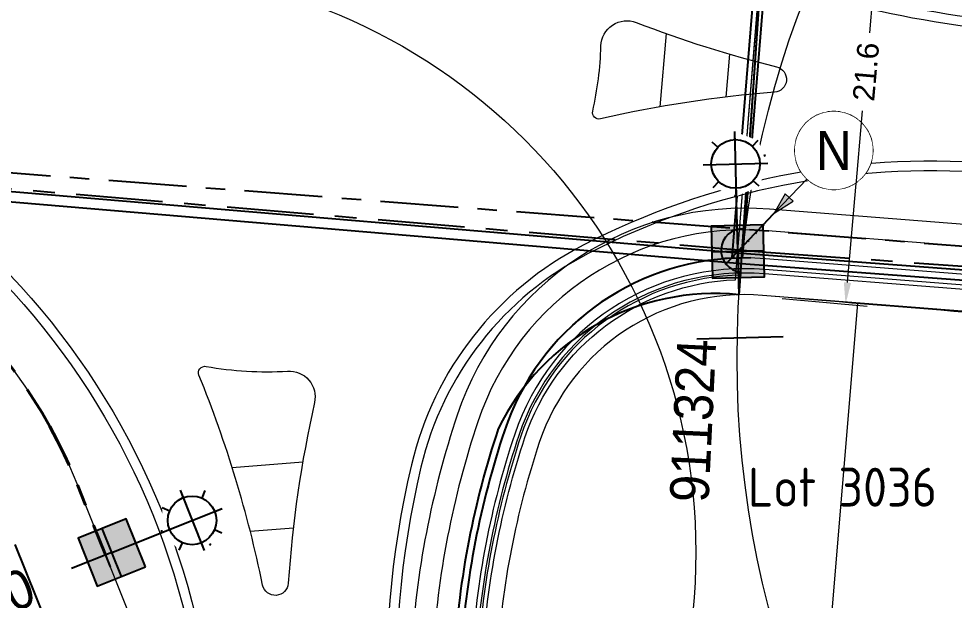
# Model space of a CAD drawing. Header units: metres. Extents: x 294745 to 296284, y 6233060 to 6235519.
# Drawn here: x 294977.23 to 295020.48, y 6234068.15 to 6234095.06 of the extents above; entities that cross this region are included whole.
import ezdxf
from ezdxf.enums import TextEntityAlignment as Align

# ---------------------------------------------------------------- set-up
doc = ezdxf.new("R2010")
doc.units = ezdxf.units.M
doc.set_wipeout_variables(frame=1)
doc.linetypes.add('Cable Exist UG', pattern=[7, 4, -1, 1, -1])
doc.linetypes.add('DOT', pattern=[6.35, 0, -6.35])
doc.layers.get('0').update_dxf_attribs({"color": 6})
doc.layers.get('Defpoints').update_dxf_attribs({"color": 250})
for name, color, linetype, lineweight, plot in [('. Const Lines _SP', 251, 'Continuous', 0, False), ('. Const Lines Circles _SP', 251, 'Continuous', 0, False), ('._Cable_LV_240mm_Proposed', 161, 'Cable x', 0, False)]:
    doc.layers.add(name, color=color, linetype=linetype, lineweight=lineweight, plot=plot)
doc.layers.add('. Const Lines SL', color=7, linetype='Continuous', lineweight=0, true_color=0x009999, plot=False, transparency=0.3)
doc.layers.add('. Const Trench (GIS)', color=7, linetype='Continuous', lineweight=0, true_color=0x990099, plot=False, transparency=0.3)
doc.layers.add('._Trenching HV', color=56, linetype='IE Trench HV', lineweight=0, plot=False, transparency=0.2)
for name, color, linetype, lineweight in [('_User Miscellaneous3', 30, 'Continuous', 13), ('_User Miscellaneous6', 2, 'Continuous', 13), ('_User_HV_Final', 1, 'Continuous', 25), ('_User_LV_Final', 5, 'Continuous', 25), ('Cadastre Lot Numbers_SP_NEW', 2, 'Continuous', 15), ('Layer1', 5, 'Continuous', 13)]:
    doc.layers.add(name, color=color, linetype=linetype, lineweight=lineweight)
for name, color, linetype in [('Duct_SP_EXT', 30, 'Continuous'), ('Equip_SP_SL_EXT', 7, 'Continuous'), ('Mains_LV_New_T84', 2, 'Cable x'), ('Trench_SP_NEW', 2, 'Continuous'), ('UG_Details_SP_MISC', 7, 'Continuous')]:
    doc.layers.add(name, color=color, linetype=linetype)
doc.layers.add('Kerb_SP_Existing', color=254, linetype='Continuous', lineweight=13, transparency=0.5)
doc.styles.add('COLUMN_LABEL', font='arial.ttf', dxfattribs={"height": 2})
doc.styles.add('LotNum', font='isocp.shx')
doc.styles.add('POLE_LABEL', font='arial.ttf', dxfattribs={"height": 2})
doc.styles.add('SL_LABEL', font='arial.ttf', dxfattribs={"height": 2})
doc.styles.get("Standard").update_dxf_attribs({"font": 'arial.ttf'})
doc.linetypes.add('Cable x', pattern='A,5,-0.05,["X",Standard,S=1.5,R=0,X=0,Y=-0.75],-1.45', length=6.5)
doc.linetypes.add('IE Trench HV', pattern='A,4,-0.4,["/",Standard,S=2,R=0,X=0.25,Y=-1],-1.6', length=6)
doc.dimstyles.new('Standard 1.8mm', dxfattribs={"dimtxt": 1.8, "dimasz": 2, "dimexe": 1, "dimexo": 2, "dimgap": 0.5, "dimtad": 0, "dimdec": 1, "dimzin": 9, "dimdsep": 46, "dimtxsty": 'Standard', "dimcen": 2.5, "dimclrd": 256, "dimclre": 256, "dimclrt": 256, "dimadec": 0, "dimazin": 0, "dimtfac": 1, "dimtdec": 1, "dimtmove": 1, "dimatfit": 3, "dimfxl": 1.25, "dimlwd": -1, "dimlwe": -1, "dimarcsym": 1})

# ---------------------------------------------------------------- blocks, each defined once
blk = doc.blocks.new('*U119')
blk.add_hatch(color=256).paths.add_polyline_path([(1.109, 1.285), (-1.285, 1.109), (-1.109, -1.285), (1.285, -1.109)])
blk.add_lwpolyline([(-1.285, 1.109), (-1.109, -1.285), (1.285, -1.109), (1.109, 1.285)], close=True)
at = {"layer": 'Defpoints', "flags": 128}
for points in [[(3.843, 2.288), (4.136, -1.701)], [(-0.088, 1.197), (0.088, -1.197)], [(0.255, 0.62), (0.343, -0.576)], [(0, 0), (1.995, 0.147)]]:
    blk.add_lwpolyline(points, dxfattribs=at)
at = {"style": 'COLUMN_LABEL', "width": 0.9, "flags": 8}
blk.add_attdef('ASSET_NUM', text='', height=1.8, rotation=360, dxfattribs=at).set_placement((4, 2), align=Align.MIDDLE_LEFT)
at = {"flags": 1}
blk.add_attdef('Z', (-2.351, -1.813), '', height=0.2, rotation=270, dxfattribs=at)
at = {"flags": 9}
for tag, p in [('NOTES', (-2, -1.813)), ('SUBURB', (-1.8, -1.813)), ('STREETNAME', (-1.6, -1.813)), ('LOCATION', (-1.4, -1.813)), ('LEGEND', (-1.2, -1.813)), ('USAGE', (-1, -1.813)), ('STATE', (-0.8, -1.813)), ('OWNED_BY', (-0.6, -1.813)), ('COLUMN_TYPE', (-0.4, -1.813))]:
    blk.add_attdef(tag, text='', height=0.2, rotation=270, dxfattribs=at).set_placement(p, align=Align.MIDDLE_LEFT)
for tag, style, p in [('STREET_CODE', 'COLUMN_LABEL', (-0.2, -1.813)), ('STRUCTURE_PLANT_NUMBER', 'POLE_LABEL', (0.031, -1.813))]:
    blk.add_attdef(tag, text='', height=0.2, rotation=270, dxfattribs=dict(at, style=style)).set_placement(p, align=Align.MIDDLE_LEFT)
blk = doc.blocks.new('*U121')
blk.add_hatch(color=256).paths.add_polyline_path([(1.2, 1.2), (-1.2, 1.2), (-1.2, -1.2), (1.2, -1.2)])
blk.add_lwpolyline([(-1.2, 1.2), (-1.2, -1.2), (1.2, -1.2), (1.2, 1.2)], close=True)
at = {"layer": 'Defpoints', "flags": 128}
for points in [[(4, 2), (4, -2)], [(0, 1.2), (0, -1.2)], [(0.3, 0.6), (0.3, -0.6)], [(0, 0), (2, 0)]]:
    blk.add_lwpolyline(points, dxfattribs=at)
at = {"style": 'COLUMN_LABEL', "width": 0.9, "flags": 8}
blk.add_attdef('ASSET_NUM', text='', height=1.8, rotation=360, dxfattribs=at).set_placement((4, 2), align=Align.MIDDLE_LEFT)
at = {"flags": 1}
blk.add_attdef('Z', (-2.351, -1.813), '', height=0.2, rotation=270, dxfattribs=at)
at = {"flags": 9}
for tag, p in [('NOTES', (-2, -1.813)), ('SUBURB', (-1.8, -1.813)), ('STREETNAME', (-1.6, -1.813)), ('LOCATION', (-1.4, -1.813)), ('LEGEND', (-1.2, -1.813)), ('USAGE', (-1, -1.813)), ('STATE', (-0.8, -1.813)), ('OWNED_BY', (-0.6, -1.813)), ('COLUMN_TYPE', (-0.4, -1.813))]:
    blk.add_attdef(tag, text='', height=0.2, rotation=270, dxfattribs=at).set_placement(p, align=Align.MIDDLE_LEFT)
for tag, style, p in [('STREET_CODE', 'COLUMN_LABEL', (-0.2, -1.813)), ('STRUCTURE_PLANT_NUMBER', 'POLE_LABEL', (0.031, -1.813))]:
    blk.add_attdef(tag, text='', height=0.2, rotation=270, dxfattribs=dict(at, style=style)).set_placement(p, align=Align.MIDDLE_LEFT)
blk = doc.blocks.new('*U208')
h = blk.add_hatch(color=256)
h.dxf.hatch_style = 1
h.paths.add_polyline_path([(-1.884, -2.348), (-2.247, -2.003), (-2.754, -2.901)])
blk.add_line((-2.754, -2.901), (-1.239, -1.305))
at = {"linetype": 'Continuous', "flags": 128}
blk.add_lwpolyline([(0, 1.8), (-0.088, 1.798), (-0.176, 1.791), (-0.264, 1.781), (-0.351, 1.765), (-0.437, 1.746), (-0.523, 1.722), (-0.606, 1.695), (-0.689, 1.663), (-0.77, 1.627), (-0.849, 1.587), (-0.925, 1.544), (-1, 1.497), (-1.072, 1.446), (-1.142, 1.391), (-1.209, 1.334), (-1.273, 1.273), (-1.334, 1.209), (-1.391, 1.142), (-1.446, 1.072), (-1.497, 1), (-1.544, 0.925), (-1.587, 0.849), (-1.627, 0.77), (-1.663, 0.689), (-1.695, 0.606), (-1.722, 0.523), (-1.746, 0.437), (-1.765, 0.351), (-1.781, 0.264), (-1.791, 0.176), (-1.798, 0.088), (-1.8, 0), (-1.798, -0.088), (-1.791, -0.176), (-1.781, -0.264), (-1.765, -0.351), (-1.746, -0.437), (-1.722, -0.523), (-1.695, -0.606), (-1.663, -0.689), (-1.627, -0.77), (-1.587, -0.849), (-1.544, -0.925), (-1.497, -1), (-1.446, -1.072), (-1.391, -1.142), (-1.334, -1.209), (-1.273, -1.273), (-1.209, -1.334), (-1.142, -1.391), (-1.072, -1.446), (-1, -1.497), (-0.925, -1.544), (-0.849, -1.587), (-0.77, -1.627), (-0.689, -1.663), (-0.606, -1.695), (-0.523, -1.722), (-0.437, -1.746), (-0.351, -1.765), (-0.264, -1.781), (-0.176, -1.791), (-0.088, -1.798), (0, -1.8), (0.088, -1.798), (0.176, -1.791), (0.264, -1.781), (0.351, -1.765), (0.437, -1.746), (0.523, -1.722), (0.606, -1.695), (0.689, -1.663), (0.77, -1.627), (0.849, -1.587), (0.925, -1.544), (1, -1.497), (1.072, -1.446), (1.142, -1.391), (1.209, -1.334), (1.273, -1.273), (1.334, -1.209), (1.391, -1.142), (1.446, -1.072), (1.497, -1), (1.544, -0.925), (1.587, -0.849), (1.627, -0.77), (1.663, -0.689), (1.695, -0.606), (1.722, -0.523), (1.746, -0.437), (1.765, -0.351), (1.781, -0.264), (1.791, -0.176), (1.798, -0.088), (1.8, 0), (1.798, 0.088), (1.791, 0.176), (1.781, 0.264), (1.765, 0.351), (1.746, 0.437), (1.722, 0.523), (1.695, 0.606), (1.663, 0.689), (1.627, 0.77), (1.587, 0.849), (1.544, 0.925), (1.497, 1), (1.446, 1.072), (1.391, 1.142), (1.334, 1.209), (1.273, 1.273), (1.209, 1.334), (1.142, 1.391), (1.072, 1.446), (1, 1.497), (0.925, 1.544), (0.849, 1.587), (0.77, 1.627), (0.689, 1.663), (0.606, 1.695), (0.523, 1.722), (0.437, 1.746), (0.351, 1.765), (0.264, 1.781), (0.176, 1.791), (0.088, 1.798)], close=True, dxfattribs=at)
at = {"flags": 128}
blk.add_lwpolyline([(-1.884, -2.348), (-2.247, -2.003), (-2.754, -2.901), (-1.884, -2.348)], dxfattribs=at)
blk.add_circle((0, 0), 1.8)
at = {"layer": 'Defpoints', "linetype": 'Continuous'}
for p, q in [((-3.307, -3.41), (-3.234, -3.479)), ((-3.651, -3.773), (-3.579, -3.842)), ((-3.995, -4.136), (-3.923, -4.204)), ((-4.34, -4.498), (-4.267, -4.567)), ((-4.684, -4.861), (-4.611, -4.93)), ((-5.028, -5.223), (-4.956, -5.292))]:
    blk.add_line(p, q, dxfattribs=at)
at = {"layer": 'Defpoints', "linetype": 'Continuous', "flags": 128}
blk.add_lwpolyline([(-2.582, -2.72), (-3.271, -3.445), (-3.615, -3.807), (-3.959, -4.17), (-4.303, -4.533), (-4.648, -4.895), (-4.992, -5.258)], dxfattribs=at)
at = {"width": 0.9}
blk.add_attdef('CODE', text='', height=1.8, dxfattribs=at).set_placement((0, 0), align=Align.MIDDLE_CENTER)
at = {"flags": 1}
blk.add_attdef('Z', (0, 0), '', height=0.2, dxfattribs=at)
at = {"linetype": 'Continuous'}
blk.add_wipeout([(0, 1.8), (-0.088, 1.798), (-0.176, 1.791), (-0.264, 1.781), (-0.351, 1.765), (-0.437, 1.746), (-0.523, 1.722), (-0.606, 1.695), (-0.689, 1.663), (-0.77, 1.627), (-0.849, 1.587), (-0.925, 1.544), (-1, 1.497), (-1.072, 1.446), (-1.142, 1.391), (-1.209, 1.334), (-1.273, 1.273), (-1.334, 1.209), (-1.391, 1.142), (-1.446, 1.072), (-1.497, 1), (-1.544, 0.925), (-1.587, 0.849), (-1.627, 0.77), (-1.663, 0.689), (-1.695, 0.606), (-1.722, 0.523), (-1.746, 0.437), (-1.765, 0.351), (-1.781, 0.264), (-1.791, 0.176), (-1.798, 0.088), (-1.8, 0), (-1.798, -0.088), (-1.791, -0.176), (-1.781, -0.264), (-1.765, -0.351), (-1.746, -0.437), (-1.722, -0.523), (-1.695, -0.606), (-1.663, -0.689), (-1.627, -0.77), (-1.587, -0.849), (-1.544, -0.925), (-1.497, -1), (-1.446, -1.072), (-1.391, -1.142), (-1.334, -1.209), (-1.273, -1.273), (-1.209, -1.334), (-1.142, -1.391), (-1.072, -1.446), (-1, -1.497), (-0.925, -1.544), (-0.849, -1.587), (-0.77, -1.627), (-0.689, -1.663), (-0.606, -1.695), (-0.523, -1.722), (-0.437, -1.746), (-0.351, -1.765), (-0.264, -1.781), (-0.176, -1.791), (-0.088, -1.798), (0, -1.8), (0.088, -1.798), (0.176, -1.791), (0.264, -1.781), (0.351, -1.765), (0.437, -1.746), (0.523, -1.722), (0.606, -1.695), (0.689, -1.663), (0.77, -1.627), (0.849, -1.587), (0.925, -1.544), (1, -1.497), (1.072, -1.446), (1.142, -1.391), (1.209, -1.334), (1.273, -1.273), (1.334, -1.209), (1.391, -1.142), (1.446, -1.072), (1.497, -1), (1.544, -0.925), (1.587, -0.849), (1.627, -0.77), (1.663, -0.689), (1.695, -0.606), (1.722, -0.523), (1.746, -0.437), (1.765, -0.351), (1.781, -0.264), (1.791, -0.176), (1.798, -0.088), (1.8, 0), (1.798, 0.088), (1.791, 0.176), (1.781, 0.264), (1.765, 0.351), (1.746, 0.437), (1.722, 0.523), (1.695, 0.606), (1.663, 0.689), (1.627, 0.77), (1.587, 0.849), (1.544, 0.925), (1.497, 1), (1.446, 1.072), (1.391, 1.142), (1.334, 1.209), (1.273, 1.273), (1.209, 1.334), (1.142, 1.391), (1.072, 1.446), (1, 1.497), (0.925, 1.544), (0.849, 1.587), (0.77, 1.627), (0.689, 1.663), (0.606, 1.695), (0.523, 1.722), (0.437, 1.746), (0.351, 1.765), (0.264, 1.781), (0.176, 1.791), (0.088, 1.798)], dxfattribs=at)
blk = doc.blocks.new('*D229')
at = {"layer": 'Defpoints', "color": 0, "lineweight": 15, "transparency": 16777216}
for p in [(295012.421, 6234103.786), (295010.524, 6234082.285), (295015.453, 6234081.85)]:
    blk.add_point(p, dxfattribs=at)
at = {"layer": 'Layer1', "transparency": 16777216}
for p, q in [((295014.414, 6234103.611), (295018.347, 6234103.264)), ((295017.263, 6234102.355), (295016.561, 6234094.401)), ((295015.541, 6234082.846), (295016.243, 6234090.801)), ((295012.516, 6234082.109), (295016.449, 6234081.762))]:
    blk.add_line(p, q, dxfattribs=at)
at = {"layer": 'Layer1', "lineweight": 15, "transparency": 16777216}
for points in [[(295017.097, 6234102.37), (295017.429, 6234102.341), (295017.35, 6234103.352)], [(295015.375, 6234082.86), (295015.707, 6234082.831), (295015.453, 6234081.85)]]:
    blk.add_solid(points, dxfattribs=at)
at = {"layer": 'Layer1', "lineweight": 15, "transparency": 16777216, "insert": (295016.402, 6234092.601), "char_height": 1, "attachment_point": 5, "rotation": 84.9571}
blk.add_mtext('21.6', dxfattribs=at)
blk = doc.blocks.new('*U258')
for tag, height, rotation, flags, p in [('LNUMBER', 1, 183.6757, 8, (-6.416, 8.317)), ('CONSTRUCTED_VOLTAGE', 0.01, 270, 9, (-0.005, 0)), ('CONTROL_TYPE', 0.01, 270, 9, (-0.005, 0)), ('LANTERN_PURPOSE', 0.01, 270, 9, (-0.005, 0)), ('LANTERN_TYPE', 0.01, 270, 9, (-0.005, 0)), ('NO_PHASES', 0.01, 270, 9, (-0.005, 0)), ('OPERATING_VOLTAGE', 0.01, 270, 9, (-0.005, 0)), ('OWNED_BY', 0.01, 270, 9, (-0.005, 0)), ('MAINTAINED_BY', 0.01, 270, 9, (-0.005, 0)), ('ORIENTATION', 0.01, 270, 9, (-0.005, 0)), ('STATE', 0.01, 270, 9, (-0.005, 0)), ('USAGE', 0.01, 270, 9, (-0.005, 0)), ('CEXIST', 0.01, 270, 9, (-0.005, 0)), ('CNEW', 0.01, 270, 9, (-0.005, 0)), ('CNUMBER', 0.01, 270, 9, (-0.005, 0)), ('CREMOVE', 0.01, 270, 9, (-0.005, 0)), ('CREPLACE', 0.01, 270, 9, (-0.005, 0)), ('LKINGHEIGHT', 0.01, 270, 9, (-0.005, 0)), ('LBRACKET', 0.01, 270, 9, (-0.005, 0)), ('LBRACKETVOCAB', 0.01, 270, 9, (-0.005, 0)), ('LCATEGORY', 0.01, 270, 9, (-0.005, 0)), ('LCHARGE1', 0.01, 270, 9, (-0.005, 0)), ('LCHARGE1PERCENT', 0.01, 270, 9, (-0.005, 0)), ('LCHARGE2', 0.01, 270, 9, (-0.005, 0)), ('LCHARGE2PERCENT', 0.01, 270, 9, (-0.005, 0)), ('LCHARGE3', 0.01, 270, 9, (-0.005, 0)), ('LCHARGE3PERCENT', 0.01, 270, 9, (-0.005, 0)), ('LEXIST', 0.01, 270, 9, (-0.005, 0)), ('LLAMP', 0.01, 270, 9, (-0.005, 0)), ('LLAMPVOCAB', 0.01, 270, 9, (-0.005, 0)), ('LMAST', 0.01, 270, 9, (-0.005, 0)), ('LMASTVOCAB', 0.01, 270, 9, (-0.005, 0)), ('LNEW', 0.01, 270, 9, (-0.005, 0)), ('LANTNUMBER', 0.01, 270, 9, (-0.005, 0)), ('LOUTREACH', 0.01, 270, 9, (-0.005, 0)), ('LOUTREACHVOCAB', 0.01, 270, 9, (-0.005, 0)), ('LRATECODE', 0.01, 270, 9, (-0.005, 0)), ('LREMOVE', 0.01, 270, 9, (-0.005, 0)), ('LREPLACE', 0.01, 270, 9, (-0.005, 0)), ('LTYPE', 0.01, 270, 9, (-0.005, 0)), ('LTYPEVOCAB', 0.01, 270, 9, (-0.005, 0)), ('LEGEND', 0.01, 270, 9, (-0.005, 0)), ('SUBURB', 0.01, 270, 9, (-0.005, 0)), ('STREETNAME', 0.01, 270, 9, (-0.005, 0)), ('LOCATION', 0.01, 270, 9, (-0.005, 0)), ('NOTES', 0.01, 270, 9, (-0.005, 0))]:
    blk.add_attdef(tag, text='', height=height, rotation=rotation, dxfattribs=dict(flags=flags)).set_placement(p, align=Align.MIDDLE_LEFT)
for tag, p, height, flags in [('OPERATED_BY', (-0.01, 0), 0.01, 9), ('Z', (-0.005, 0), 0.001, 1)]:
    blk.add_attdef(tag, p, '', height=height, rotation=270, dxfattribs=dict(flags=flags))
at = {"style": 'SL_LABEL', "flags": 9}
blk.add_attdef('STREET_CODE', text='', height=0.001, rotation=270, dxfattribs=at).set_placement((-0.004, 0), align=Align.MIDDLE_LEFT)
at = {"linetype": 'DOT'}
blk.add_wipeout([(-1.861, 7.608), (-2.231, 6.521), (-3.261, 6.015), (-4.348, 6.385), (-4.854, 7.415), (-4.484, 8.502), (-3.454, 9.008), (-2.367, 8.638)], dxfattribs=at)
for p, q in [((-3.261, 6.015), (-3.454, 9.008)), ((-3.43, 8.634), (-3.454, 9.008)), ((-4.484, 8.502), (-4.202, 8.254)), ((-2.367, 8.638), (-2.615, 8.356)), ((-1.861, 7.608), (-4.854, 7.415)), ((-4.48, 7.439), (-4.854, 7.415)), ((0.634, 7.768), (-2.235, 7.584)), ((-4.348, 6.385), (-4.1, 6.667)), ((-2.231, 6.521), (-2.513, 6.769)), ((-3.261, 6.015), (-3.285, 6.389))]:
    blk.add_line(p, q)
at = {"linetype": 'DOT', "flags": 128}
blk.add_lwpolyline([(-1.861, 7.608), (-2.231, 6.521), (-3.261, 6.015), (-4.348, 6.385), (-4.854, 7.415), (-4.484, 8.502), (-3.454, 9.008), (-2.367, 8.638), (-1.861, 7.608)], close=True, dxfattribs=at)
blk.add_circle((-3.358, 7.512), 1.125)
blk = doc.blocks.new('*U261')
for tag, height, rotation, flags, p in [('LNUMBER', 1, 113.9814, 8, (-1.297, 14.57)), ('CONSTRUCTED_VOLTAGE', 0.01, 270, 9, (-0.005, 0)), ('CONTROL_TYPE', 0.01, 270, 9, (-0.005, 0)), ('LANTERN_PURPOSE', 0.01, 270, 9, (-0.005, 0)), ('LANTERN_TYPE', 0.01, 270, 9, (-0.005, 0)), ('NO_PHASES', 0.01, 270, 9, (-0.005, 0)), ('OPERATING_VOLTAGE', 0.01, 270, 9, (-0.005, 0)), ('OWNED_BY', 0.01, 270, 9, (-0.005, 0)), ('MAINTAINED_BY', 0.01, 270, 9, (-0.005, 0)), ('ORIENTATION', 0.01, 270, 9, (-0.005, 0)), ('STATE', 0.01, 270, 9, (-0.005, 0)), ('USAGE', 0.01, 270, 9, (-0.005, 0)), ('CEXIST', 0.01, 270, 9, (-0.005, 0)), ('CNEW', 0.01, 270, 9, (-0.005, 0)), ('CNUMBER', 0.01, 270, 9, (-0.005, 0)), ('CREMOVE', 0.01, 270, 9, (-0.005, 0)), ('CREPLACE', 0.01, 270, 9, (-0.005, 0)), ('LKINGHEIGHT', 0.01, 270, 9, (-0.005, 0)), ('LBRACKET', 0.01, 270, 9, (-0.005, 0)), ('LBRACKETVOCAB', 0.01, 270, 9, (-0.005, 0)), ('LCATEGORY', 0.01, 270, 9, (-0.005, 0)), ('LCHARGE1', 0.01, 270, 9, (-0.005, 0)), ('LCHARGE1PERCENT', 0.01, 270, 9, (-0.005, 0)), ('LCHARGE2', 0.01, 270, 9, (-0.005, 0)), ('LCHARGE2PERCENT', 0.01, 270, 9, (-0.005, 0)), ('LCHARGE3', 0.01, 270, 9, (-0.005, 0)), ('LCHARGE3PERCENT', 0.01, 270, 9, (-0.005, 0)), ('LEXIST', 0.01, 270, 9, (-0.005, 0)), ('LLAMP', 0.01, 270, 9, (-0.005, 0)), ('LLAMPVOCAB', 0.01, 270, 9, (-0.005, 0)), ('LMAST', 0.01, 270, 9, (-0.005, 0)), ('LMASTVOCAB', 0.01, 270, 9, (-0.005, 0)), ('LNEW', 0.01, 270, 9, (-0.005, 0)), ('LANTNUMBER', 0.01, 270, 9, (-0.005, 0)), ('LOUTREACH', 0.01, 270, 9, (-0.005, 0)), ('LOUTREACHVOCAB', 0.01, 270, 9, (-0.005, 0)), ('LRATECODE', 0.01, 270, 9, (-0.005, 0)), ('LREMOVE', 0.01, 270, 9, (-0.005, 0)), ('LREPLACE', 0.01, 270, 9, (-0.005, 0)), ('LTYPE', 0.01, 270, 9, (-0.005, 0)), ('LTYPEVOCAB', 0.01, 270, 9, (-0.005, 0)), ('LEGEND', 0.01, 270, 9, (-0.005, 0)), ('SUBURB', 0.01, 270, 9, (-0.005, 0)), ('STREETNAME', 0.01, 270, 9, (-0.005, 0)), ('LOCATION', 0.01, 270, 9, (-0.005, 0)), ('NOTES', 0.01, 270, 9, (-0.005, 0))]:
    blk.add_attdef(tag, text='', height=height, rotation=rotation, dxfattribs=dict(flags=flags)).set_placement(p, align=Align.MIDDLE_LEFT)
for tag, p, height, flags in [('OPERATED_BY', (-0.01, 0), 0.01, 9), ('Z', (-0.005, 0), 0.001, 1)]:
    blk.add_attdef(tag, p, '', height=height, rotation=270, dxfattribs=dict(flags=flags))
at = {"style": 'SL_LABEL', "flags": 9}
blk.add_attdef('STREET_CODE', text='', height=0.001, rotation=270, dxfattribs=at).set_placement((-0.004, 0), align=Align.MIDDLE_LEFT)
at = {"linetype": 'DOT'}
blk.add_wipeout([(-0.382, 10.052), (-1.53, 10.022), (-2.362, 10.813), (-2.392, 11.961), (-1.601, 12.793), (-0.454, 12.823), (0.379, 12.032), (0.409, 10.885)], dxfattribs=at)
for p, q in [((-0.382, 10.052), (-1.601, 12.793)), ((-1.449, 12.451), (-1.601, 12.793)), ((-0.454, 12.823), (-0.588, 12.473)), ((-2.392, 11.961), (-2.042, 11.826)), ((-2.362, 10.813), (0.379, 12.032)), ((0.036, 11.88), (0.379, 12.032)), ((-2.362, 10.813), (-2.019, 10.965)), ((0.409, 10.885), (0.059, 11.019)), ((0.634, 7.768), (-0.534, 10.395)), ((-1.53, 10.022), (-1.395, 10.373))]:
    blk.add_line(p, q)
at = {"linetype": 'DOT', "flags": 128}
blk.add_lwpolyline([(-0.382, 10.052), (-1.53, 10.022), (-2.362, 10.813), (-2.392, 11.961), (-1.601, 12.793), (-0.454, 12.823), (0.379, 12.032), (0.409, 10.885), (-0.382, 10.052)], close=True, dxfattribs=at)
blk.add_circle((-0.992, 11.423), 1.125)

msp = doc.modelspace()

# ---------------------------------------------------------------- linework, layer by layer
at = {"layer": '. Const Lines _SP', "linetype": 'Continuous', "lineweight": 0, "flags": 128}
for points in [[(295010.3611, 6234082.9796), (295011.9982, 6234103.2015)], [(295010.5262, 6234082.2048), (295010.4722, 6234084.2839)], [(295014.6035, 6234064.883), (295016.0197, 6234081.8768)]]:
    msp.add_lwpolyline(points, dxfattribs=at)
for points in [[(295148.7624, 6234079.7657), (295135.7719, 6234080.2626), (295122.7814, 6234080.7595), (295109.7909, 6234081.2565), (295096.8004, 6234081.7534), (295083.8099, 6234082.2503), (295069.584, 6234082.7945), (295056.6147, 6234083.3275), (295043.6711, 6234083.9512), (295030.7546, 6234084.7643), (295011.9437, 6234086.2398, 0.345831), (294997.5027, 6234076.7177, 0.0654817), (294995.3719, 6234065.7074, 0.1055726), (294998.0551, 6234047.9508, 0.1055726)], [(295148.6553, 6234076.9677), (295135.6648, 6234077.4647), (295122.6744, 6234077.9616), (295109.6839, 6234078.4585), (295096.6934, 6234078.9554), (295083.7029, 6234079.4524), (295069.473, 6234079.9967), (295056.4898, 6234080.5303), (295043.5158, 6234081.1554), (295030.5571, 6234081.9712), (295011.7178, 6234083.4489, 0.3459861), (295000.1589, 6234075.8318, 0.0654817), (294998.1668, 6234065.5384, 0.1055726), (295000.6752, 6234048.9381, 0.1055726)], [(295148.6095, 6234075.7686), (295135.619, 6234076.2655), (295122.6285, 6234076.7625), (295109.638, 6234077.2594), (295096.6475, 6234077.7563), (295083.657, 6234078.2532), (295069.4254, 6234078.7976), (295056.4363, 6234079.3314), (295043.4492, 6234079.9572), (295030.4725, 6234080.7741), (295011.6208, 6234082.2528, 0.3460717), (295001.2972, 6234075.4521, 0.0654817), (294999.3646, 6234065.466, 0.1055726), (295001.7982, 6234049.3612)]]:
    msp.add_lwpolyline(points, format="xyb", dxfattribs=at)
at = {"layer": '. Const Lines Circles _SP', "lineweight": 0}
for centre, radius in [((295056.4363, 6234079.3314), 46), ((294981.5322, 6234070.3586), 27)]:
    msp.add_circle(centre, radius, dxfattribs=at)
at = {"layer": '. Const Lines SL', "linetype": 'Continuous', "lineweight": 0, "flags": 128}
msp.add_lwpolyline([(295148.6477, 6234076.7679), (295135.6572, 6234077.2648), (295122.6667, 6234077.7617), (295109.6762, 6234078.2587), (295096.6857, 6234078.7556), (295083.6952, 6234079.2525), (295069.4651, 6234079.7969), (295056.4809, 6234080.3305), (295043.5047, 6234080.9557), (295030.543, 6234081.7717), (295011.7017, 6234083.2496, 0.3459994), (295000.3486, 6234075.7685, 0.0654817), (294998.3664, 6234065.5263, 0.1055726), (295000.8624, 6234049.0086, 0.1055726)], format="xyb", dxfattribs=at)
at = {"layer": '. Const Trench (GIS)', "linetype": 'Continuous', "lineweight": 0, "flags": 128}
for points in [[(294906.6924, 6234091.1989), (294933.968, 6234089.6559), (294935.5195, 6234089.613), (294955.1392, 6234088.5736), (294959.1219, 6234088.3612, -0.2923324), (294979.9202, 6234073.5533), (294990.4966, 6234047.0992), (294990.8481, 6234046.216), (294991.3526, 6234044.9849), (294991.8493, 6234043.7729), (294992.5232, 6234042.2784, 0.1292862), (295016.0398, 6234013.4561), (295029.4028, 6234004.1074), (295036.3608, 6233998.6695), (295040.2422, 6233995.418), (295044.0505, 6233992.0664), (295050.0742, 6233986.4024), (295053.7775, 6233984.6908)], [(295148.7242, 6234078.7664), (295135.7337, 6234079.2634), (295122.7432, 6234079.7603), (295109.7527, 6234080.2572), (295096.7622, 6234080.7541), (295083.7717, 6234081.2511), (295069.5443, 6234081.7953), (295056.5701, 6234082.3285), (295043.6157, 6234082.9527), (295030.684, 6234083.7667), (295011.8631, 6234085.243, 0.3458806), (294998.4513, 6234076.4013, 0.0654817), (294996.37, 6234065.647, 0.1055726), (294998.9908, 6234048.3034, 0.1055726)], [(295148.6745, 6234077.4674), (295135.684, 6234077.9643), (295122.6935, 6234078.4612), (295109.703, 6234078.9582), (295096.7125, 6234079.4551), (295083.722, 6234079.952), (295069.4928, 6234080.4963), (295056.5121, 6234081.0298), (295043.5435, 6234081.6547), (295030.5924, 6234082.4699), (295011.7582, 6234083.9473, 0.3459543), (294999.6845, 6234075.99, 0.0654817), (294997.6677, 6234065.5686, 0.1055726), (295000.2074, 6234048.7618, 0.1055726)]]:
    msp.add_lwpolyline(points, format="xyb", dxfattribs=at)
at = {"layer": '._Cable_LV_240mm_Proposed', "color": 6, "linetype": 'Cable x', "lineweight": 0, "ltscale": 0.1, "flags": 128}
msp.add_lwpolyline([(295001.1431, 6234049.1144, -0.1055896), (294998.6659, 6234065.5082, -0.0654817), (295000.6332, 6234075.6735, -0.3119051), (295010.3611, 6234082.9796), (295010.3611, 6234082.9796), (295011.9892, 6234103.0907), (295009.5289, 6234104.0412, -0.2328458), (295000.3513, 6234114.5591), (294999.1623, 6234120.5538, -0.0535354), (294998.9302, 6234130.556), (295002.3114, 6234170.7945), (295010.3728, 6234177.9274), (295031.9982, 6234177.1001), (295031.8625, 6234173.5527)], format="xyb", dxfattribs=at)
at = {"layer": '._Trenching HV', "lineweight": 0, "ltscale": 0.1, "flags": 128}
msp.add_lwpolyline([(295010.6432, 6234083.187, 0.3192215), (295000.4434, 6234075.7368, 0.0654817), (294998.4662, 6234065.5203, 0.0940127), (295000.3512, 6234050.7675), (295000.9489, 6234049.0633)], format="xyb", dxfattribs=at)
at = {"layer": '_User Miscellaneous6', "transparency": 33554534, "flags": 128}
msp.add_lwpolyline([(295030.4725, 6234080.7741, -0.004566), (295011.6208, 6234082.2528, 0.3460717), (295001.2972, 6234075.4521, 0.0654817), (294999.3646, 6234065.466), (295029.8423, 6234064.3001)], format="xyb", close=True, dxfattribs=at)
at = {"layer": '_User_HV_Final', "linetype": 'Cable Exist UG', "ltscale": 0.9, "flags": 128}
msp.add_lwpolyline([(294943.7043, 6234090.4812), (295013.1952, 6234085.1385), (295030.292, 6234083.7975), (295039.4013, 6234083.2402)], dxfattribs=at)
at = {"layer": '_User_LV_Final', "linetype": 'Cable x', "flags": 128}
for points in [[(294997.159, 6234147.6938), (294996.0608, 6234134.6251), (294995.7414, 6234130.8239, 0.0541301), (294996.004, 6234120.0327), (294997.2314, 6234113.8407, 0.2343377), (295008.2951, 6234101.0886), (295011.7226, 6234099.7969), (295010.733, 6234085.3367)], [(295010.5965, 6234083.3424), (295010.5241, 6234082.2846, 0.3133729), (294999.4, 6234076.0849, 0.0654817), (294997.3682, 6234065.5867, 0.1231184), (295000.2074, 6234048.7618)]]:
    msp.add_lwpolyline(points, format="xyb", dxfattribs=at)
at = {"layer": '_User_LV_Final', "linetype": 'Cable Exist UG'}
msp.add_lwpolyline([(295043.5602, 6234081.9542), (295011.7824, 6234084.2463), (294972.3461, 6234087.553), (294972.3461, 6234087.553)], dxfattribs=at)
at = {"layer": '_User_LV_Final', "linetype": 'Continuous'}
msp.add_arc((295010.6962, 6234084.3374), 1, 87.89468, 264.27544, dxfattribs=at)
at = {"layer": 'Duct_SP_EXT'}
for p, q in [((295011.6749, 6234102.1823), (295010.2031, 6234084.0023)), ((295012.1533, 6234102.1435), (295010.6815, 6234083.9636)), ((294961.3711, 6234088.3831), (295010.5003, 6234084.2232)), ((294961.3306, 6234087.9048), (295010.4598, 6234083.7449)), ((295010.2031, 6234084.0023), (295010.4423, 6234083.983)), ((295010.4243, 6234083.7436), (295010.4423, 6234083.983)), ((295010.4603, 6234084.2223), (295010.4423, 6234083.983)), ((295010.6815, 6234083.9636), (295010.4423, 6234083.983)), ((295010.4598, 6234083.7449), (295010.4801, 6234083.984)), ((295010.4603, 6234084.2223), (295030.6089, 6234082.7094)), ((295010.5003, 6234084.2232), (295010.4801, 6234083.984)), ((295010.4243, 6234083.7436), (295030.5759, 6234082.2305))]:
    msp.add_line(p, q, dxfattribs=at)
at = {"layer": 'Kerb_SP_Existing', "flags": 128}
for points in [[(294995.4686, 6234132.951), (294995.1195, 6234128.7968, 0.15686), (295000.7027, 6234104.6637, 0.1738518), (295009.2807, 6234097.6129, 0.067086), (295025.0754, 6234094.2502, 0.0010848), (295029.3463, 6234093.9352, 0.1630601), (295032.4228, 6234094.7268, -0.1614986), (295035.469, 6234095.5204, 0.0067835), (295062.1575, 6234094.1367), (295157.1514, 6234090.5029, -0.1622771), (295160.1111, 6234089.3889), (295160.5416, 6234089.076, 0.135063), (295163.0707, 6234088.275), (295166.0685, 6234088.1603), (295166.6334, 6234088.1556, 0.3869306), (295175.8549, 6234096.919), (295176.1314, 6234100.7274)], [(294952.8887, 6234094.1625), (294954.3211, 6234094.0422, -0.3473173), (294985.9983, 6234064.3896, 0.0130995), (294987.1486, 6234057.9224), (294987.5326, 6234056.1604, 0.0090056), (294988.1749, 6234053.5902, 0.0089288), (294988.9027, 6234051.0664, 0.0089288), (294989.7201, 6234048.5702, 0.0057364), (294990.2921, 6234046.9825)], [(295326.7946, 6233985.9619, 0.2919312), (295318.5767, 6233991.9504), (295230.6458, 6233997.3784, -0.4113646), (295221.9913, 6234007.4836), (295226.264, 6234066.3257), (295226.5104, 6234069.7188, 0.4173883), (295217.6675, 6234079.8353), (295214.6732, 6234080.0201), (295213.8706, 6234080.0051, 0.1235058), (295211.5808, 6234079.1826, -0.1618998), (295208.5395, 6234078.3423, 0.003458), (295195.2976, 6234078.9363), (295061.7714, 6234084.0441, -0.0067717), (295034.8557, 6234085.4389, -0.1679553), (295031.821, 6234086.6485, 0.1615429), (295028.9108, 6234087.8508, -0.0017184), (295022.104, 6234088.3615, 0.1392797), (295003.3513, 6234084.5904, 0.2191615), (294995.3863, 6234074.4133, 0.1485343), (294996.9438, 6234049.4654)]]:
    msp.add_lwpolyline(points, format="xyb", dxfattribs=at)
at = {"layer": 'Kerb_SP_Existing'}
for points in [[(294995.917, 6234132.9133), (294995.5679, 6234128.7591, 0.15686), (295001.0891, 6234104.8945, 0.1738518), (295009.4323, 6234098.0365, 0.067086), (295025.1095, 6234094.699, 0.0010848), (295029.3784, 6234094.3841, 0.1630601), (295032.1781, 6234095.1044, -0.1614986), (295035.4984, 6234095.9694, 0.0067835), (295062.1747, 6234094.5863), (295157.1687, 6234090.9525, -0.1622771), (295160.3947, 6234089.7383), (295160.7865, 6234089.4536, 0.135063), (295163.0879, 6234088.7246), (295166.0857, 6234088.61), (295166.6237, 6234088.6055, 0.3869306), (295175.4061, 6234096.9516), (295175.6818, 6234100.7491)], [(294979.6514, 6234094.2182, -1800070.1154762), (294979.6514, 6234094.2181)], [(294979.8014, 6234094.2182, -1800078.6399223), (294979.8014, 6234094.2181)], [(294979.8014, 6234094.2182, -1800078.6399223), (294979.8014, 6234094.2181)], [(294981.1564, 6234094.2182, -1799976.5087274), (294981.1564, 6234094.2181)], [(294981.1564, 6234094.2182, -1799976.5087274), (294981.1564, 6234094.2181)], [(295012.2666, 6234092.8316, -0.8508227), (295012.1683, 6234091.6511, 0.0370372), (295004.1249, 6234090.4206, -0.5529272), (295003.7652, 6234090.7796, 0.0491229), (295004.1456, 6234093.7939, -0.5178133), (295005.7766, 6234094.8808, 0.0309655), (295012.2666, 6234092.8316)], [(295012.2666, 6234092.8316, -0.8508227), (295012.1683, 6234091.6511, 0.0370372), (295004.1249, 6234090.4206, -0.5529272), (295003.7652, 6234090.7796, 0.0491229), (295004.1456, 6234093.7939, -0.5178133), (295005.7766, 6234094.8808, 0.0309655), (295012.2666, 6234092.8316)], [(294952.846, 6234093.7145), (294954.2834, 6234093.5937, -0.3473173), (294985.5533, 6234064.3224, 0.0131051), (294986.7083, 6234057.8292), (294986.7083, 6234057.8292), (294987.0936, 6234056.0619, 0.0090149), (294987.7404, 6234053.4733, 0.0089288), (294988.4726, 6234050.934, 0.0089288), (294989.295, 6234048.4225, 0.0057364), (294989.8705, 6234046.8251)], [(294952.846, 6234093.7145), (294954.2834, 6234093.5937, -0.3473173), (294985.5533, 6234064.3224, 0.0131051), (294986.7083, 6234057.8292), (294986.7083, 6234057.8292), (294987.0936, 6234056.0619, 0.0090149), (294987.7404, 6234053.4733, 0.0089288), (294988.4726, 6234050.934, 0.0089288), (294989.295, 6234048.4225, 0.0057364), (294989.8705, 6234046.8251)], [(295225.8152, 6234066.3583), (295226.0616, 6234069.7514, 0.4173883), (295217.6398, 6234079.3861), (295214.6636, 6234079.5698), (295213.8975, 6234079.5555, 0.1225723), (295211.8306, 6234078.8083), (295211.7938, 6234078.7839, -0.1597743), (295208.5164, 6234077.8928, 0.0032976), (295195.2802, 6234078.4866), (295061.7542, 6234083.5944, -0.0067726), (295034.8348, 6234084.9894, -0.1679553), (295031.5269, 6234086.3079, 0.1615429), (295028.8787, 6234087.4019, -0.0017184), (295022.0688, 6234087.9129, 0.1392797), (295003.5572, 6234084.1903, 0.2191615), (294995.8242, 6234074.3095, 0.1485343), (294997.3654, 6234049.6228)], [(294989.693, 6234068.9325, -0.8737614), (294988.5066, 6234068.8523, 0.0462102), (294985.5628, 6234078.5604, -0.5914477), (294985.8941, 6234078.9687, 0.0610012), (294989.656, 6234078.754, -0.5005713), (294990.9046, 6234077.2937, 0.0384594), (294989.693, 6234068.9325)], [(294989.693, 6234068.9325, -0.8737614), (294988.5066, 6234068.8523, 0.0462102), (294985.5628, 6234078.5604, -0.5914477), (294985.8941, 6234078.9687, 0.0610012), (294989.656, 6234078.754, -0.5005713), (294990.9046, 6234077.2937, 0.0384594), (294989.693, 6234068.9325)]]:
    msp.add_lwpolyline(points, format="xyb", dxfattribs=at)
for points in [[(295007.1587, 6234094.3695), (295006.8738, 6234090.9788)], [(295007.1587, 6234094.3695), (295006.8738, 6234090.9788)], [(295010.0896, 6234093.4211), (295009.9222, 6234091.4297)], [(295010.0896, 6234093.4211), (295009.9222, 6234091.4297)], [(294987.0987, 6234074.2897), (294990.3619, 6234074.5496)], [(294987.0987, 6234074.2897), (294990.3619, 6234074.5496)], [(294987.9337, 6234071.3467), (294989.9266, 6234071.5055)], [(294987.9337, 6234071.3467), (294989.9266, 6234071.5055)]]:
    msp.add_lwpolyline(points, dxfattribs=at)
at = {"layer": 'Mains_LV_New_T84', "linetype": 'Cable x', "flags": 128}
msp.add_lwpolyline([(295038.5953, 6234166.0399), (295043.7915, 6234165.8411), (295044.3266, 6234179.8309), (295009.2131, 6234181.1741), (294999.2301, 6234172.3409), (294999.2301, 6234172.3409), (294996.0608, 6234134.6251), (294995.7414, 6234130.8239, 0.0541301), (294996.004, 6234120.0327), (294997.2314, 6234113.8407, 0.2343377), (295008.2951, 6234101.0886), (295011.7226, 6234099.7969), (295010.5241, 6234082.2846, 0.3133729), (294999.4, 6234076.0849, 0.0654817), (294997.3682, 6234065.5867, 0.1231184), (295000.2074, 6234048.7618)], format="xyb", dxfattribs=at)
at = {"layer": 'Trench_SP_NEW', "color": 2, "linetype": 'IE Trench HV', "flags": 128}
msp.add_lwpolyline([(295010.4423, 6234083.983, 0.314739), (294999.6845, 6234075.99, 0.0654817), (294997.6677, 6234065.5686, 0.1055726), (295000.2074, 6234048.7618)], format="xyb", dxfattribs=at)
at = {"layer": 'UG_Details_SP_MISC', "color": 7, "linetype": 'Cable Exist UG', "lineweight": 40, "flags": 128}
msp.add_lwpolyline([(294960.1593, 6234088.2865), (294963.0087, 6234087.8423, -0.248557), (294979.9202, 6234073.5533), (294981.2436, 6234070.2432)], format="xyb", dxfattribs=at)

# ---------------------------------------------------------------- block references
at = {"layer": 'Equip_SP_SL_EXT'}
ref = msp.add_blockref('*U119', (295010.4722, 6234084.2839), dxfattribs=dict(at, rotation=267.2796087531705))
ref.add_attrib('ASSET_NUM', '911324', dxfattribs={"layer": '0', "height": 1.8, "rotation": 267.27961, "style": 'COLUMN_LABEL', "text_generation_flag": 6, "width": 0.9}).set_placement((295008.5766, 6234080.2334), align=Align.MIDDLE_RIGHT)
ref = msp.add_blockref('*U121', (294981.5322, 6234070.3586), dxfattribs=dict(at, rotation=201.7916275138323))
ref.add_attrib('ASSET_NUM', '911320', dxfattribs={"layer": '0', "height": 1.8, "rotation": 201.79163, "style": 'COLUMN_LABEL', "text_generation_flag": 6, "width": 0.9}).set_placement((294977.8181, 6234068.8737), align=Align.MIDDLE_RIGHT)

# ---------------------------------------------------------------- texts
at = {"layer": 'Cadastre Lot Numbers_SP_NEW', "insert": (295015.3116, 6234073.3799), "char_height": 1.8, "attachment_point": 5, "style": 'LotNum'}
msp.add_mtext('Lot 3036', dxfattribs=at)

# ---------------------------------------------------------------- next in the draw order: block references
at = {"layer": '_User Miscellaneous3', "color": 40, "lineweight": 15}
msp.add_blockref('*U208', (295014.9112, 6234088.9593), dxfattribs=at).add_auto_attribs({'CODE': 'N'})
at = {"layer": 'UG_Details_SP_MISC', "rotation": 267.8102484807831}
msp.add_blockref('*U261', (294973.7942, 6234071.2891), dxfattribs=at)

# ---------------------------------------------------------------- next in the draw order: dimensions: what is measured, and where the dimension line sits
at = {"layer": 'Layer1', "lineweight": 15}
dim = msp.add_aligned_dim(p1=(295012.4215, 6234103.7865), p2=(295010.5241, 6234082.2846), distance=4.9482, dimstyle='Standard 1.8mm', override={"dimtxt": 1, "dimasz": 1}, dxfattribs=at)
dim.commit()
dim.dimension.update_dxf_attribs({"geometry": '*D229', "text_midpoint": (295016.4018, 6234092.6006)})

# ---------------------------------------------------------------- next in the draw order: block references
at = {"layer": 'UG_Details_SP_MISC', "rotation": 267.8102484807831}
msp.add_blockref('*U258', (295002.7328, 6234085.2664), dxfattribs=at)

doc.saveas('drawing.dxf')
